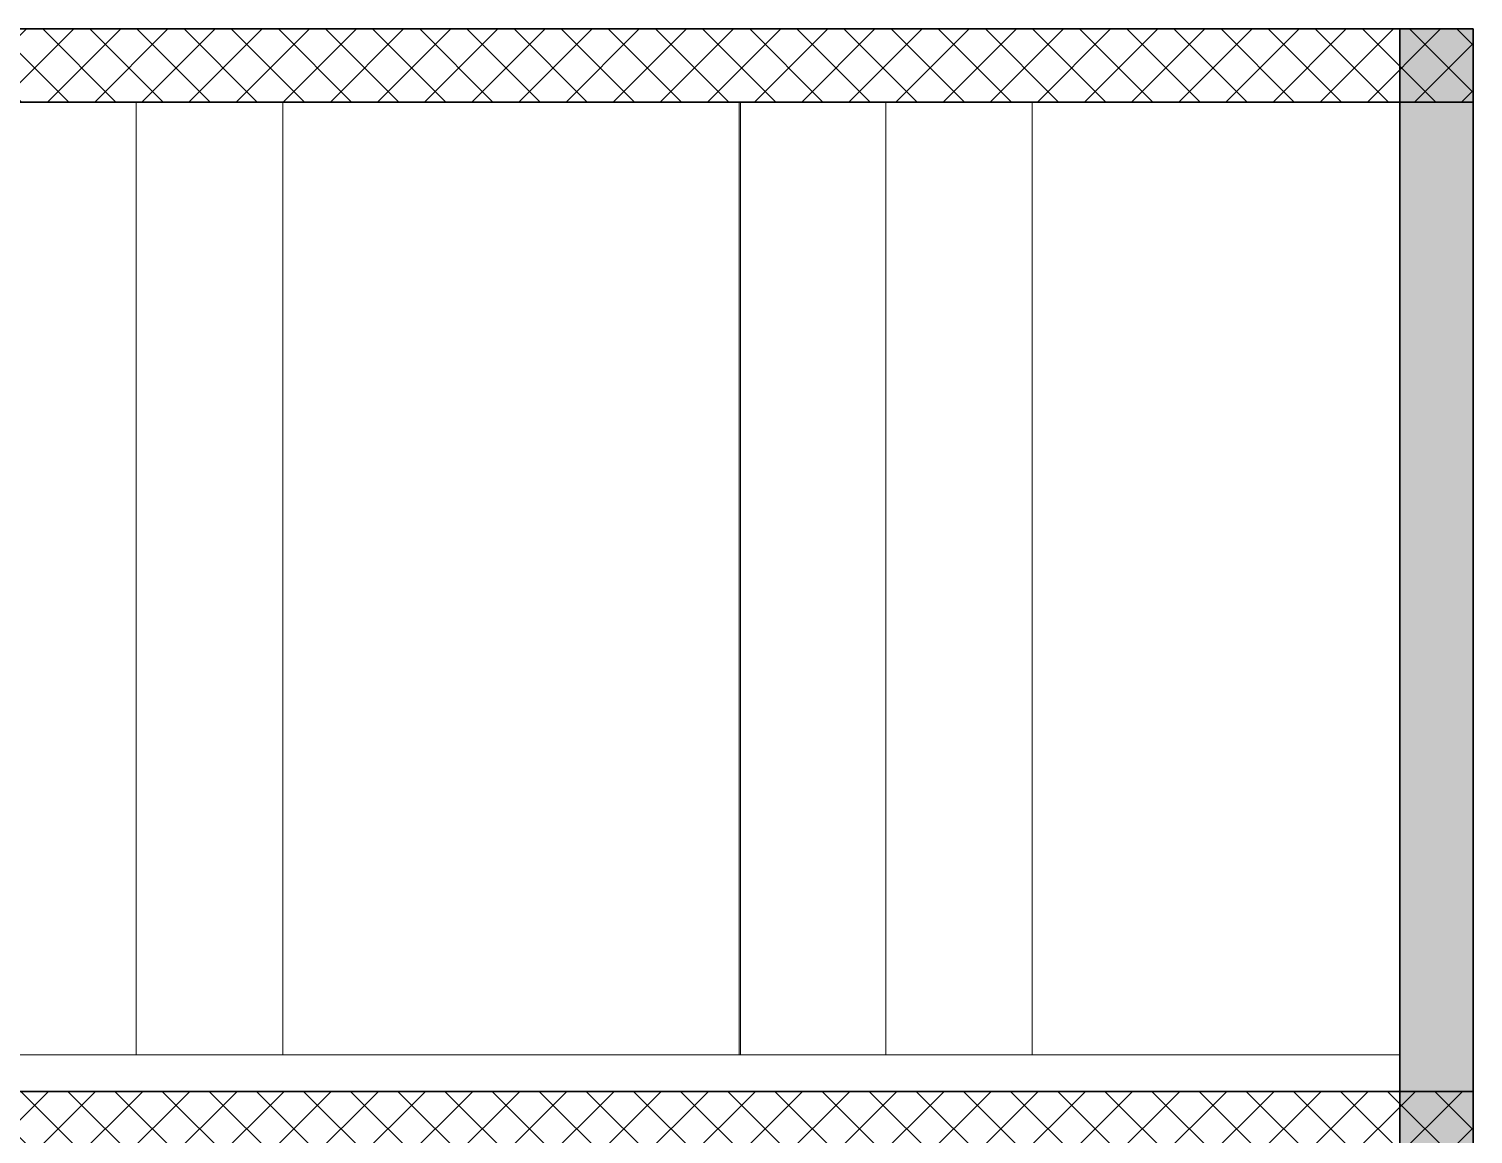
# Model space of a CAD drawing. Header units: millimetres. Extents: x -15634 to 67596, y -3027 to 55843.
# Drawn here: x 40201 to 44144, y 38079 to 41096 of the extents above; entities that cross this region are included whole.
import ezdxf

# ---------------------------------------------------------------- set-up
doc = ezdxf.new("R2010")
doc.units = ezdxf.units.MM
doc.header["$MEASUREMENT"] = 0
doc.set_wipeout_variables(frame=1)
doc.linetypes.add('Wipeout_Contour', pattern=[1000, 0, -1000])
doc.layers.add('aaaa oxhakat', color=7, linetype='Continuous')
doc.layers.add('Structural - Bearing', color=7, linetype='Continuous')
for name, color, linetype, lineweight, true_color in [('aaaa oxhakat _Pen_No__82', 7, 'Continuous', 20, 0xaaaaaa), ('Structural - Bearing_Pen_No__61', 7, 'Continuous', 20, 0x6a6a6a), ('Structural - Bearing_Pen_No__82', 7, 'Continuous', 20, 0xaaaaaa)]:
    doc.layers.add(name, color=color, linetype=linetype, lineweight=lineweight, true_color=true_color)
for name, color, linetype, lineweight in [('Structural - Bearing_Pen_No__1', 7, 'Continuous', 13), ('Structural - Bearing_Pen_No__101', 252, 'Continuous', 13), ('Structural - Bearing_Pen_No__7', 7, 'Continuous', 35)]:
    doc.layers.add(name, color=color, linetype=linetype, lineweight=lineweight)
pattern_1 = [(45, (0, 0), (-64.34671, 64.34671), []), (135, (0, 0), (64.34671, 64.34671), [])]

msp = doc.modelspace()

# ---------------------------------------------------------------- linework, layer by layer
at = {"layer": 'Structural - Bearing_Pen_No__1', "color": 7, "linetype": 'Continuous', "lineweight": 13}
for p, q in [((39714.4, 41095.6), (43944.4, 41095.6)), ((44144.4, 38195.6), (44144.4, 40895.6))]:
    msp.add_line(p, q, dxfattribs=at)

# ---------------------------------------------------------------- wipeouts: each hides what was drawn before it
at = {"color": 254, "linetype": 'Wipeout_Contour', "lineweight": 0, "ltscale": 235021.971771}
msp.add_wipeout([(42940.5, 38195.6), (43944.4, 38195.6), (43944.4, 40895.6), (42940.5, 40895.6)], dxfattribs=at).dxf.layer = 'Structural - Bearing'
at = {"color": 254, "linetype": 'Wipeout_Contour', "lineweight": 0, "ltscale": 228825.331137}
msp.add_wipeout([(40494.3, 40432.6), (40494.3, 40382.6), (40494.4, 40382.6), (40494.4, 40432.6)], dxfattribs=at).dxf.layer = 'Structural - Bearing'
at = {"color": 254, "linetype": 'Wipeout_Contour', "lineweight": 0, "ltscale": 225700.681323}
msp.add_wipeout([(40494.3, 39295.6), (40494.3, 39292.2), (40494.4, 39292.2), (40494.4, 39295.6)], dxfattribs=at).dxf.layer = 'Structural - Bearing'

# ---------------------------------------------------------------- next in the draw order: hatches: boundary and pattern name
at = {"layer": 'Structural - Bearing_Pen_No__101', "linetype": 'Continuous', "lineweight": 13}
for points in [[(44144.4, 38195.6), (44144.4, 41095.6), (43944.4, 41095.6), (43944.4, 38195.6)], [(44144.4, 35295.6), (44144.4, 38195.6), (43944.4, 38195.6), (43944.4, 35295.6)]]:
    msp.add_hatch(color=252, dxfattribs=at).paths.add_polyline_path(points)

# ---------------------------------------------------------------- next in the draw order: linework, layer by layer
at = {"layer": 'Structural - Bearing_Pen_No__1', "color": 7, "linetype": 'Continuous', "lineweight": 13}
for p, q in [((43944.4, 38195.6), (43944.4, 41095.6)), ((43944.4, 35295.6), (43944.4, 38195.6))]:
    msp.add_line(p, q, dxfattribs=at)
at = {"layer": 'Structural - Bearing_Pen_No__7', "color": 7, "linetype": 'Continuous', "lineweight": 35, "flags": 128}
for points in [[(44144.4, 38195.6), (44144.4, 41095.6), (43944.4, 41095.6), (43944.4, 38195.6)], [(44144.4, 35295.6), (44144.4, 38195.6), (43944.4, 38195.6), (43944.4, 35295.6)]]:
    msp.add_lwpolyline(points, close=True, dxfattribs=at)

# ---------------------------------------------------------------- next in the draw order: wipeouts: each hides what was drawn before it
at = {"color": 254, "linetype": 'Wipeout_Contour', "lineweight": 0, "ltscale": 232949.819366}
msp.add_wipeout([(42940.5, 40895.6), (42540.5, 40895.6), (42540.5, 38195.6), (42940.5, 38195.6)], dxfattribs=at).dxf.layer = 'aaaa oxhakat'
at = {"color": 254, "linetype": 'Wipeout_Contour', "lineweight": 0, "ltscale": 229552.108937}
msp.add_wipeout([(40494.3, 40432.6), (40494.4, 40432.6), (40494.4, 40895.6), (40494.3, 40895.6)], dxfattribs=at).dxf.layer = 'Structural - Bearing'
at = {"color": 254, "linetype": 'Wipeout_Contour', "lineweight": 0, "ltscale": 228733.514702}
msp.add_wipeout([(40494.3, 40382.6), (40494.3, 40367.6), (40494.4, 40367.6), (40494.4, 40382.6)], dxfattribs=at).dxf.layer = 'Structural - Bearing'
at = {"color": 254, "linetype": 'Wipeout_Contour', "lineweight": 0, "ltscale": 225691.728869}
msp.add_wipeout([(40494.3, 39292.2), (40494.3, 39289.2), (40494.4, 39289.2), (40494.4, 39292.2)], dxfattribs=at).dxf.layer = 'Structural - Bearing'

# ---------------------------------------------------------------- next in the draw order: linework, layer by layer
at = {"layer": 'aaaa oxhakat _Pen_No__82', "color": 253, "linetype": 'Continuous', "lineweight": 20, "true_color": 0xaaaaaa}
msp.add_line((42940.5, 38295.6), (42940.5, 40895.6), dxfattribs=at)

# ---------------------------------------------------------------- next in the draw order: wipeouts: each hides what was drawn before it
at = {"color": 254, "linetype": 'Wipeout_Contour', "lineweight": 0, "ltscale": 231777.840013}
msp.add_wipeout([(42540.5, 40895.6), (42140.5, 40895.6), (42140.5, 38195.6), (42540.5, 38195.6)], dxfattribs=at).dxf.layer = 'aaaa oxhakat'
at = {"color": 254, "linetype": 'Wipeout_Contour', "lineweight": 0, "ltscale": 225684.43106}
msp.add_wipeout([(40494.3, 39289.2), (40494.3, 39286.9), (40494.4, 39286.9), (40494.4, 39289.2)], dxfattribs=at).dxf.layer = 'Structural - Bearing'

# ---------------------------------------------------------------- next in the draw order: linework, layer by layer
at = {"layer": 'aaaa oxhakat _Pen_No__82', "color": 253, "linetype": 'Continuous', "lineweight": 20, "true_color": 0xaaaaaa}
msp.add_line((42540.5, 40895.6), (42540.5, 38295.6), dxfattribs=at)

# ---------------------------------------------------------------- next in the draw order: wipeouts: each hides what was drawn before it
at = {"color": 254, "linetype": 'Wipeout_Contour', "lineweight": 0, "ltscale": 229388.389688}
msp.add_wipeout([(42140.5, 40895.6), (40894.4, 40895.6), (40894.4, 38195.6), (42140.5, 38195.6)], dxfattribs=at).dxf.layer = 'Structural - Bearing'
at = {"color": 254, "linetype": 'Wipeout_Contour', "lineweight": 0, "ltscale": 225679.667857}
msp.add_wipeout([(40494.3, 39286.9), (40494.3, 39285.8), (40494.4, 39285.8), (40494.4, 39286.9)], dxfattribs=at).dxf.layer = 'Structural - Bearing'

# ---------------------------------------------------------------- next in the draw order: linework, layer by layer
at = {"layer": 'aaaa oxhakat _Pen_No__82', "color": 253, "linetype": 'Continuous', "lineweight": 20, "true_color": 0xaaaaaa}
msp.add_line((42140.5, 38295.6), (42140.5, 40895.6), dxfattribs=at)
at = {"layer": 'Structural - Bearing_Pen_No__82', "color": 253, "linetype": 'Continuous', "lineweight": 20, "true_color": 0xaaaaaa}
msp.add_line((42144, 38295.6), (42144, 40895.6), dxfattribs=at)

# ---------------------------------------------------------------- next in the draw order: wipeouts: each hides what was drawn before it
at = {"color": 254, "linetype": 'Wipeout_Contour', "lineweight": 0, "ltscale": 225731.225081}
msp.add_wipeout([(40494.3, 39305.5), (40494.3, 39304.3), (40494.4, 39304.3), (40494.4, 39305.5)], dxfattribs=at).dxf.layer = 'Structural - Bearing'

# ---------------------------------------------------------------- next in the draw order: wipeouts: each hides what was drawn before it
at = {"color": 254, "linetype": 'Wipeout_Contour', "lineweight": 0, "ltscale": 225726.460844}
msp.add_wipeout([(40494.3, 39304.3), (40494.3, 39302), (40494.4, 39302), (40494.4, 39304.3)], dxfattribs=at).dxf.layer = 'Structural - Bearing'

# ---------------------------------------------------------------- next in the draw order: wipeouts: each hides what was drawn before it
at = {"color": 254, "linetype": 'Wipeout_Contour', "lineweight": 0, "ltscale": 225719.161866}
msp.add_wipeout([(40494.3, 39302), (40494.3, 39299), (40494.4, 39299), (40494.4, 39302)], dxfattribs=at).dxf.layer = 'Structural - Bearing'

# ---------------------------------------------------------------- next in the draw order: wipeouts: each hides what was drawn before it
at = {"color": 254, "linetype": 'Wipeout_Contour', "lineweight": 0, "ltscale": 225710.208707}
msp.add_wipeout([(40494.3, 39299), (40494.3, 39295.6), (40494.4, 39295.6), (40494.4, 39299)], dxfattribs=at).dxf.layer = 'Structural - Bearing'

# ---------------------------------------------------------------- next in the draw order: wipeouts: each hides what was drawn before it
at = {"color": 254, "linetype": 'Wipeout_Contour', "lineweight": 0, "ltscale": 224308.151256}
msp.add_wipeout([(40494.3, 39285.8), (40494.3, 38295.6), (40494.4, 38295.6), (40494.4, 39285.8)], dxfattribs=at).dxf.layer = 'Structural - Bearing'

# ---------------------------------------------------------------- next in the draw order: wipeouts: each hides what was drawn before it
at = {"color": 254, "linetype": 'Wipeout_Contour', "lineweight": 0, "ltscale": 227222.596972}
msp.add_wipeout([(40494.3, 40367.6), (40494.3, 39305.5), (40494.4, 39305.5), (40494.4, 40367.6)], dxfattribs=at).dxf.layer = 'Structural - Bearing'
at = {"color": 254, "linetype": 'Wipeout_Contour', "lineweight": 0, "ltscale": 222800.979172}
msp.add_wipeout([(40494.3, 38295.6), (40494.3, 38195.6), (40494.4, 38195.6), (40494.4, 38295.6)], dxfattribs=at).dxf.layer = 'Structural - Bearing'

# ---------------------------------------------------------------- next in the draw order: wipeouts: each hides what was drawn before it
at = {"color": 254, "linetype": 'Wipeout_Contour', "lineweight": 0, "ltscale": 227009.870145}
msp.add_wipeout([(40894.4, 40895.6), (40494.4, 40895.6), (40494.4, 38195.6), (40894.4, 38195.6)], dxfattribs=at).dxf.layer = 'aaaa oxhakat'

# ---------------------------------------------------------------- next in the draw order: linework, layer by layer
at = {"layer": 'aaaa oxhakat _Pen_No__82', "color": 253, "linetype": 'Continuous', "lineweight": 20, "true_color": 0xaaaaaa}
msp.add_line((40894.4, 38295.6), (40894.4, 40895.6), dxfattribs=at)

# ---------------------------------------------------------------- next in the draw order: wipeouts: each hides what was drawn before it
at = {"color": 254, "linetype": 'Wipeout_Contour', "lineweight": 0, "ltscale": 225324.988331}
msp.add_wipeout([(40494.3, 40895.6), (39714.4, 40895.6), (39714.4, 38195.6), (40494.3, 38195.6)], dxfattribs=at).dxf.layer = 'Structural - Bearing'

# ---------------------------------------------------------------- next in the draw order: hatches: boundary and pattern name
at = {"layer": 'Structural - Bearing_Pen_No__1', "linetype": 'Continuous', "lineweight": 13}
h = msp.add_hatch(dxfattribs=at)
h.set_pattern_fill('CONCRETE_BLOCK', style=0, pattern_type=2)
h.set_pattern_definition(pattern_1)
h.paths.add_polyline_path([(-655.6, 40895.6), (44144.4, 40895.6), (44144.4, 41095.6), (-655.6, 41095.6)])
h = msp.add_hatch(dxfattribs=at)
h.set_pattern_fill('CONCRETE_BLOCK', style=0, pattern_type=2)
h.set_pattern_definition(pattern_1)
h.paths.add_polyline_path([(-655.6, 37995.6), (44144.4, 37995.6), (44144.4, 38195.6), (-655.6, 38195.6)])

# ---------------------------------------------------------------- next in the draw order: linework, layer by layer
at = {"layer": 'aaaa oxhakat _Pen_No__82', "color": 253, "linetype": 'Continuous', "lineweight": 20, "true_color": 0xaaaaaa}
msp.add_line((40494.4, 38295.6), (40494.4, 40895.6), dxfattribs=at)
at = {"layer": 'Structural - Bearing_Pen_No__1', "color": 7, "linetype": 'Continuous', "lineweight": 13}
for p, q in [((-655.6, 40895.6), (44144.4, 40895.6)), ((39714.4, 38195.6), (43944.4, 38195.6))]:
    msp.add_line(p, q, dxfattribs=at)
at = {"layer": 'Structural - Bearing_Pen_No__61', "color": 251, "linetype": 'Continuous', "lineweight": 20, "true_color": 0x6a6a6a}
msp.add_lwpolyline([(39714.4, 38295.6), (43944.4, 38295.6)], dxfattribs=at)
at = {"layer": 'Structural - Bearing_Pen_No__7', "color": 7, "linetype": 'Continuous', "lineweight": 35, "flags": 128}
for points in [[(-655.6, 40895.6), (44144.4, 40895.6), (44144.4, 41095.6), (-655.6, 41095.6)], [(-655.6, 37995.6), (44144.4, 37995.6), (44144.4, 38195.6), (-655.6, 38195.6)]]:
    msp.add_lwpolyline(points, close=True, dxfattribs=at)
at = {"layer": 'Structural - Bearing_Pen_No__82', "color": 253, "linetype": 'Continuous', "lineweight": 20, "true_color": 0xaaaaaa}
msp.add_line((40494.3, 38295.6), (40494.3, 40895.6), dxfattribs=at)

doc.saveas('drawing.dxf')
